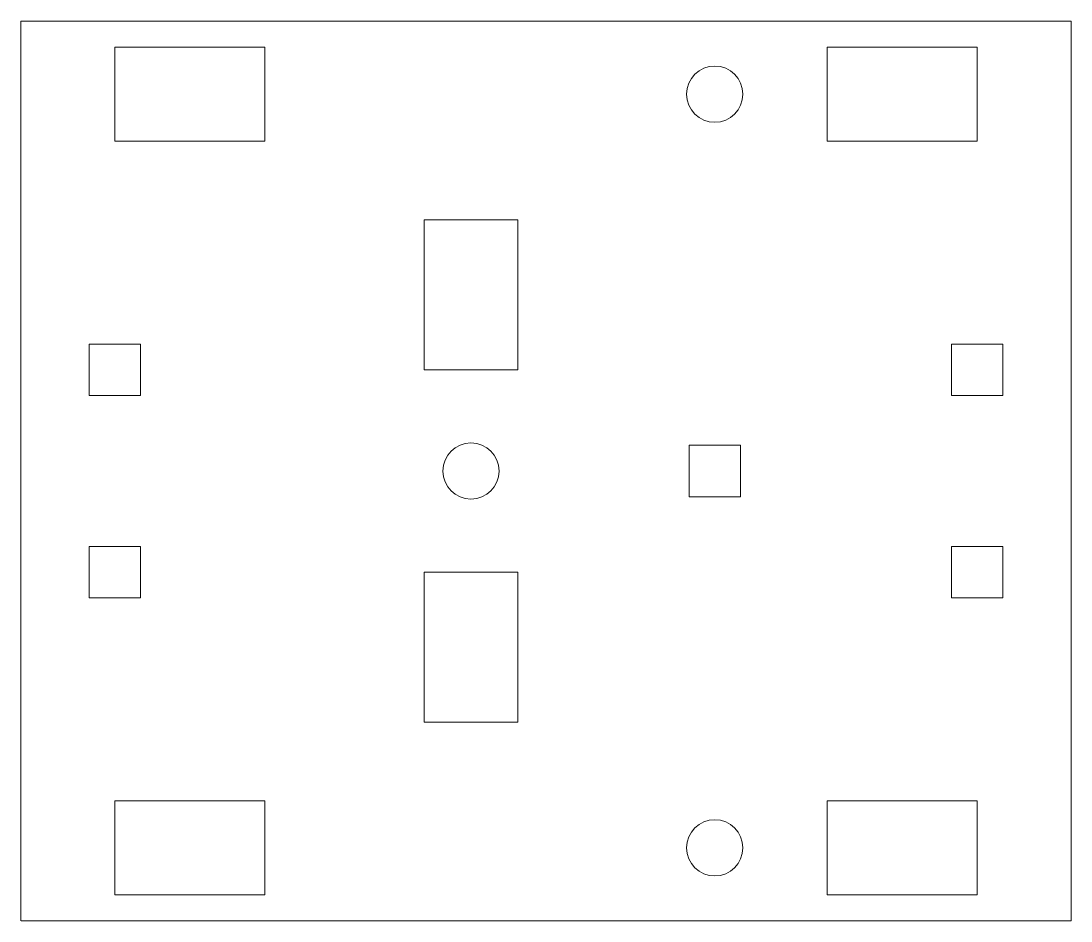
# Model space of a CAD drawing. Header units: millimetres. Extents: x -28 to 28, y -24 to 24.
import ezdxf

# ---------------------------------------------------------------- set-up
doc = ezdxf.new("R2010")
doc.units = ezdxf.units.MM
doc.layers.get('0').update_dxf_attribs({"linetype": 'CONTINUOUS', "lineweight": 0, "true_color": 0x000000})

# ---------------------------------------------------------------- blocks, each defined once
blk = doc.blocks.new('magnet_hole')
for p, q in [((-1.37, 1.37), (-1.37, -1.37)), ((1.37, 1.37), (-1.37, 1.37)), ((1.37, -1.37), (1.37, 1.37)), ((-1.37, -1.37), (1.37, -1.37))]:
    blk.add_line(p, q)

msp = doc.modelspace()

# ---------------------------------------------------------------- linework, layer by layer
for p, q in [((-28, 24), (28, 24)), ((-28, -24), (-28, 24)), ((28, 24), (28, -24)), ((-23, 22.6), (-15, 22.6)), ((-23, 17.6), (-23, 22.6)), ((-15, 22.6), (-15, 17.6)), ((15, 22.6), (23, 22.6)), ((15, 17.6), (15, 22.6)), ((23, 22.6), (23, 17.6)), ((-15, 17.6), (-23, 17.6)), ((23, 17.6), (15, 17.6)), ((-6.5, 13.4), (-1.5, 13.4)), ((-6.5, 5.4), (-6.5, 13.4)), ((-1.5, 13.4), (-1.5, 5.4)), ((-1.5, 5.4), (-6.5, 5.4)), ((-6.5, -5.4), (-1.5, -5.4)), ((-6.5, -13.4), (-6.5, -5.4)), ((-1.5, -5.4), (-1.5, -13.4)), ((-1.5, -13.4), (-6.5, -13.4)), ((-23, -17.6), (-15, -17.6)), ((-23, -22.6), (-23, -17.6)), ((-15, -17.6), (-15, -22.6)), ((15, -17.6), (23, -17.6)), ((15, -22.6), (15, -17.6)), ((23, -17.6), (23, -22.6)), ((-15, -22.6), (-23, -22.6)), ((23, -22.6), (15, -22.6)), ((28, -24), (-28, -24))]:
    msp.add_line(p, q)
for centre in [(9, 20.1), (-4, 0), (9, -20.1)]:
    msp.add_circle(centre, 1.5)

# ---------------------------------------------------------------- block references
at = {"rotation": 180}
for p in [(-23, 5.4), (23, 5.4), (9, 0), (-23, -5.4), (23, -5.4)]:
    msp.add_blockref('magnet_hole', p, dxfattribs=at)

doc.saveas('drawing.dxf')
